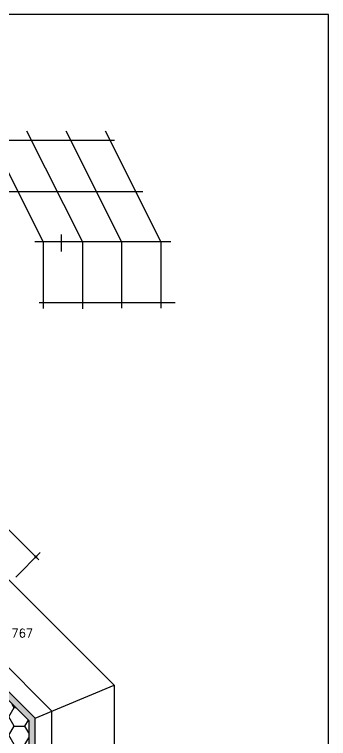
# Model space of a CAD drawing. Extents: x 0 to 4131, y -1600 to 527.
# Drawn here: x 135.2 to 210, y -515.4 to -343 of the extents above; entities that cross this region are included whole.
import ezdxf

# ---------------------------------------------------------------- set-up
doc = ezdxf.new("R2010")
doc.units = 0
doc.header["$LTSCALE"] = 7.5
doc.header["$MEASUREMENT"] = 0
doc.layers.get('0').update_dxf_attribs({"linetype": 'CONTINUOUS'})
for name, color, linetype in [('FILL', 8, 'CONTINUOUS'), ('FINE', 7, 'CONTINUOUS'), ('GOMMA', 3, 'CONTINUOUS'), ('GROSSA', 4, 'CONTINUOUS'), ('MARCHIO', 7, 'CONTINUOUS'), ('QUOTE', 254, 'CONTINUOUS')]:
    doc.layers.add(name, color=color, linetype=linetype)
doc.styles.get("Standard").update_dxf_attribs({"font": 'romans.shx'})

# ---------------------------------------------------------------- blocks, each defined once
blk = doc.blocks.new('PUNTO')
blk.add_line((-1, 0), (1, 0))
at = {"const_width": 0.35}
blk.add_lwpolyline([(-0.175, 0, 1), (0.175, 0, 1)], format="xyb", close=True, dxfattribs=at)

msp = doc.modelspace()

# ---------------------------------------------------------------- hatches: boundary and pattern name
at = {"layer": 'FILL'}
msp.add_hatch(color=253, dxfattribs=at).paths.add_polyline_path([(140.0743, -510.5019), (112.1392, -482.5667), (111.0785, -483.6274), (138.5743, -511.1232), (138.5743, -551.1604), (140.0743, -551.1604)])
at = {"layer": 'FINE'}
h = msp.add_hatch(dxfattribs=at)
h.set_pattern_fill('HONEY', color=256, scale=0.8, style=0)
h.set_pattern_definition([(0, (-17.2928, -640), (3.81, 2.199704), [2.54, -5.08]), (120, (-17.2928, -640), (-3.81, 2.199705), [2.54, -5.08]), (60, (-17.2928, -640), (5e-07, 4.399409), [-5.08, 2.54])])
h.paths.add_polyline_path([(118.1496, -490.6985), (101.8861, -506.9619), (115.5743, -520.6501), (115.5743, -541.1604), (138.5743, -541.1604), (138.5743, -511.1232)])

# ---------------------------------------------------------------- linework, layer by layer
for p, q in [((63.5753, -407.3876), (158.8942, -502.7065)), ((123.4863, -488.2601), (144.0721, -508.8459)), ((140.0743, -510.5019), (158.8942, -502.7065)), ((158.8942, -502.7065), (158.8942, -621.1237)), ((144.0721, -537.6546), (144.0721, -508.8459))]:
    msp.add_line(p, q, dxfattribs=at)
at = {"layer": 'GOMMA'}
for p, q in [((141.9665, -397.0157), (128.7473, -370.7625)), ((151.3265, -397.0157), (138.1073, -370.7625)), ((160.6865, -397.0157), (147.4673, -370.7625)), ((170.0465, -397.0157), (156.8273, -370.7625)), ((126.5873, -372.9225), (158.9873, -372.9225)), ((133.369, -385.1625), (165.769, -385.1625)), ((140.0097, -397.0157), (172.4097, -397.0157)), ((141.9665, -397.0157), (141.9665, -413.004)), ((151.3265, -397.0157), (151.3265, -413.0446)), ((160.6865, -397.0157), (160.6865, -412.9604)), ((170.0465, -397.0157), (170.0465, -412.9604)), ((141.0658, -411.544), (173.4658, -411.544))]:
    msp.add_line(p, q, dxfattribs=at)
at = {"layer": 'GROSSA'}
msp.add_line((146.278, -395.4025), (146.278, -399.4025), dxfattribs=at)
msp.add_lwpolyline([(140.0743, -510.5019), (112.1392, -482.5667), (111.0785, -483.6274), (138.5743, -511.1232), (138.5743, -551.1604), (140.0743, -551.1604)], close=True, dxfattribs=at)
at = {"layer": 'MARCHIO'}
msp.add_lwpolyline([(0, -640), (210, -640), (210, -343), (0, -343)], close=True, dxfattribs=at)
at = {"layer": 'QUOTE'}
for p, q in [((139.5333, -471.4478), (105.5804, -437.4949)), ((135.4607, -476.9347), (141.3011, -471.0943))]:
    msp.add_line(p, q, dxfattribs=at)

# ---------------------------------------------------------------- block references
at = {"layer": 'QUOTE', "rotation": 315.0000000000003}
msp.add_blockref('PUNTO', (140.2404, -472.1549), dxfattribs=at)

# ---------------------------------------------------------------- texts
at = {"layer": 'QUOTE', "color": 2}
msp.add_text('K 767', height=2, rotation=360, dxfattribs=at).set_placement((131.2684, -491.3094))

doc.saveas('drawing.dxf')
